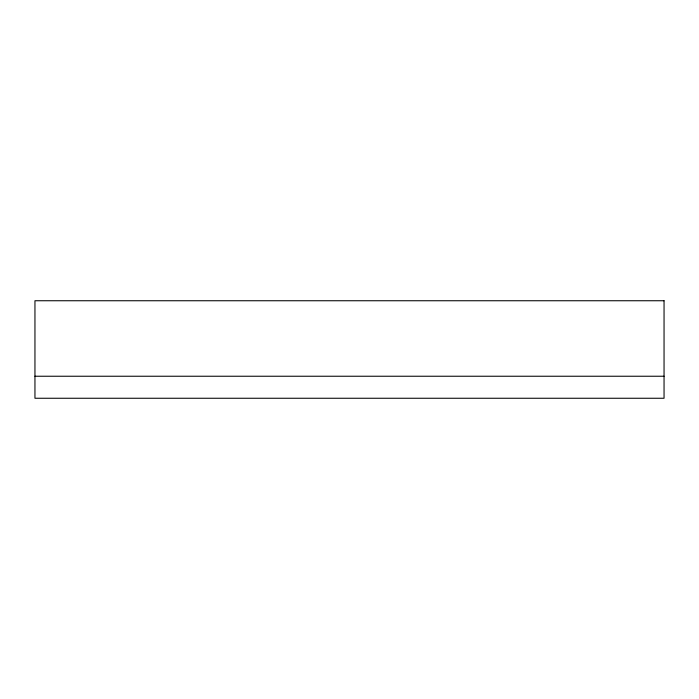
<?xml version="1.0" encoding="UTF-8"?>
<svg xmlns="http://www.w3.org/2000/svg" width="699" height="699" viewBox="0 0 699 699"><rect width="100%" height="100%" fill="white"/><g stroke="black" fill="none" stroke-linecap="round" stroke-linejoin="round"><path stroke-width="1.05" d="M34.95 376.237L664.05 376.237M664.05 300.745L34.95 300.745L34.95 398.255L664.05 398.255L664.05 300.745"/></g></svg>
